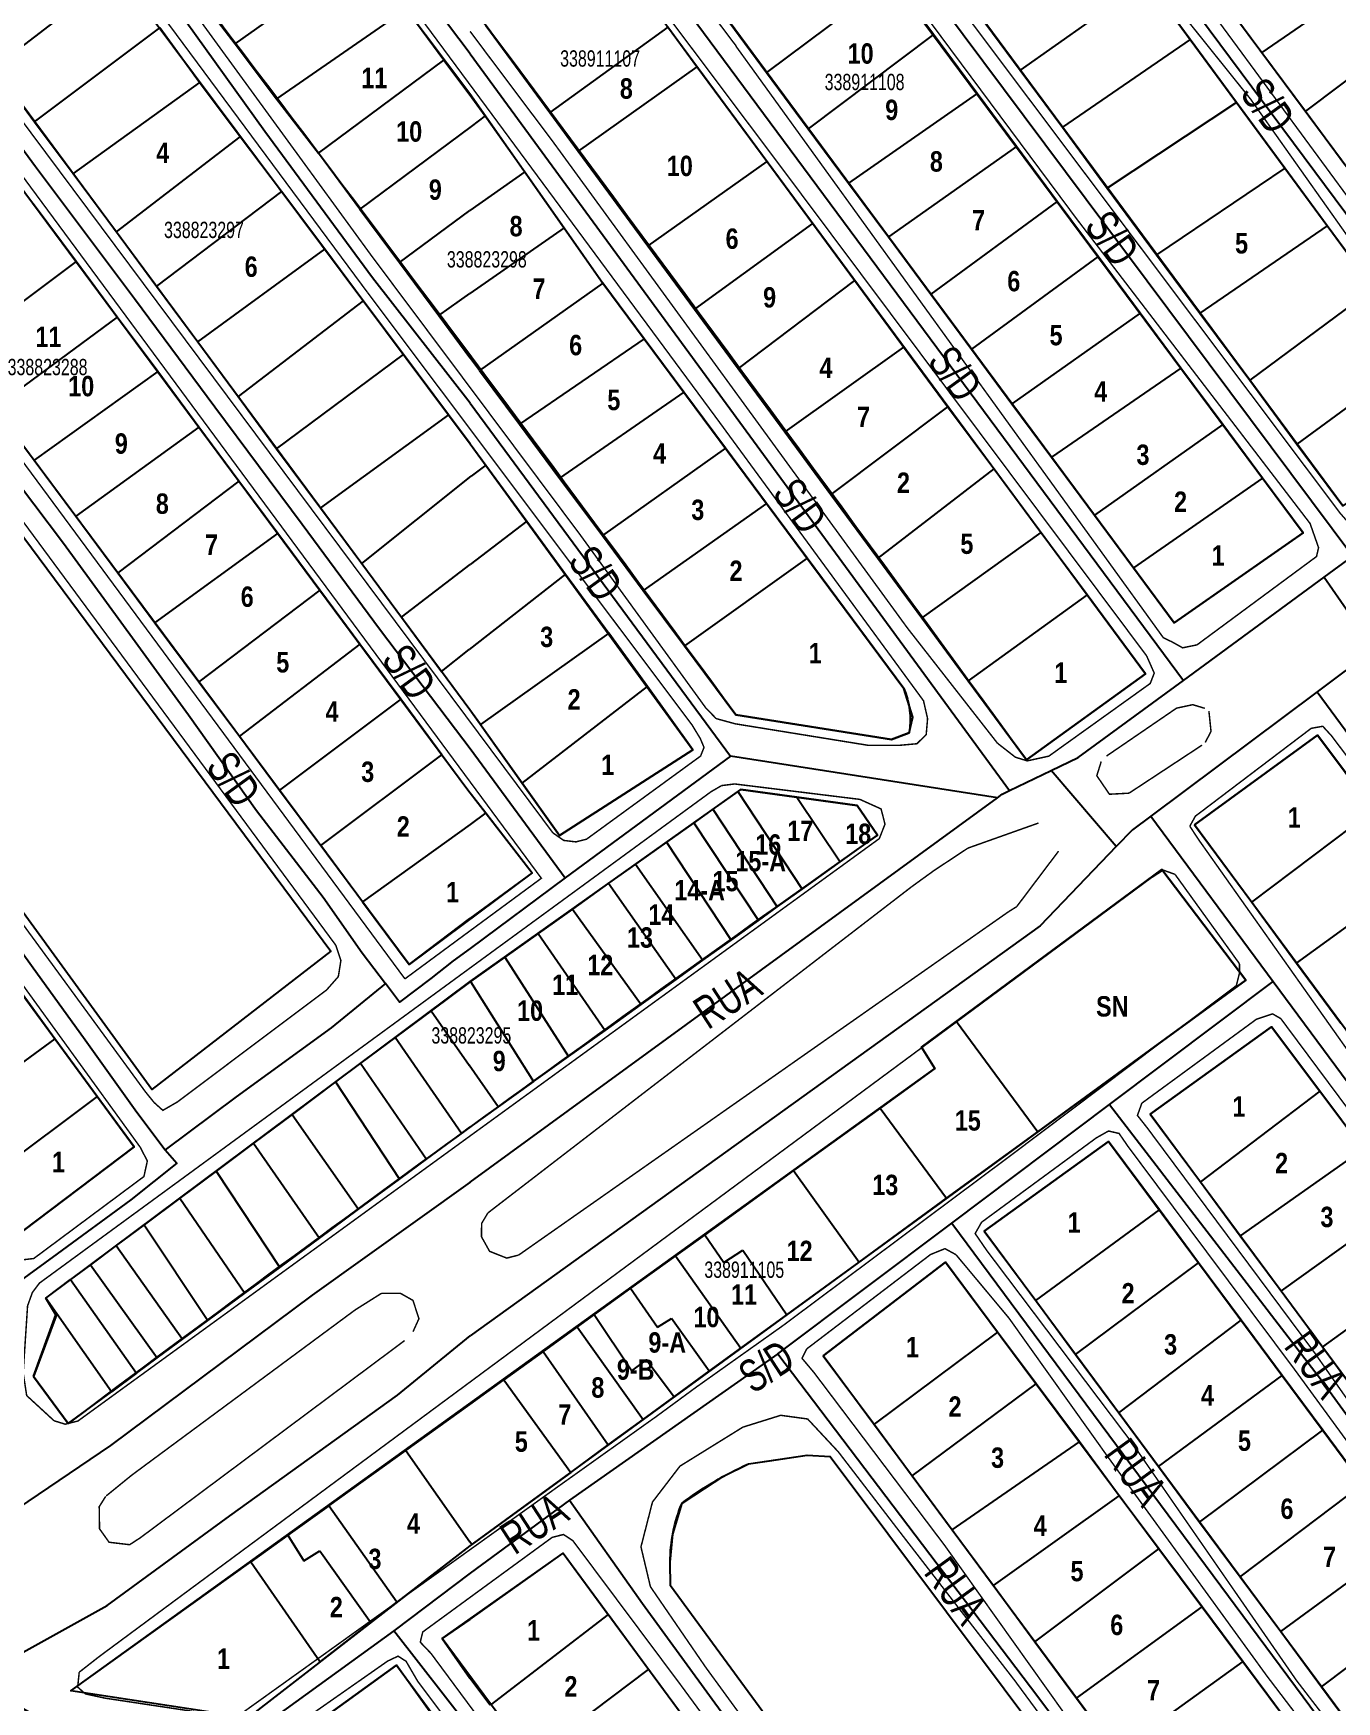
# Model space of a CAD drawing. Extents: x 204256 to 207861, y 4845615 to 4848347.
# Drawn here: x 206901.9 to 207061.7, y 4847656.9 to 4847861.4 of the extents above; entities that cross this region are included whole.
import ezdxf
from ezdxf.enums import TextEntityAlignment as Align

# ---------------------------------------------------------------- set-up
doc = ezdxf.new("R2010")
doc.units = 0
doc.header["$LTSCALE"] = 1.5
doc.header["$MEASUREMENT"] = 0
for name, pattern in [('PHANTOMX2', [5, 2.5, -0.5, 0.5, -0.5, 0.5, -0.5]), ('TRACO_13', [8, 5, -1, 1, -1]), ('TRACO_25', [8, 3, -1, 1, -1, 1, -1])]:
    doc.linetypes.add(name, pattern=pattern)
for name, color, linetype in [('CD-MALHA-LOTES', 40, 'CONTINUOUS'), ('CD_TXT_QUADRA', 7, 'CONTINUOUS'), ('RU-QUADRAS', 210, 'CONTINUOUS'), ('SV-EIXO-RUA-N-PAV', 6, 'CONTINUOUS'), ('SV-EIXO-RUA-PAV', 20, 'CONTINUOUS'), ('SV-RUA-NAO-PAV-S-GUIA-C-GUIA', 7, 'PHANTOMX2'), ('SV-RUA-PAVIM-S-GUIA-C-GUIA', 7, 'CONTINUOUS'), ('SV-TXT-RUA-N-PAV-S-GUIA-C-GUIA', 7, 'CONTINUOUS'), ('SV-TXT-RUA-PAV-S-GUIA-C-GUIA', 7, 'CONTINUOUS'), ('Th_NmrPort', 7, 'CONTINUOUS')]:
    doc.layers.add(name, color=color, linetype=linetype)
doc.styles.add('ARIAL', font='ARIAL.TTF')
doc.styles.get("Standard").update_dxf_attribs({"font": 'swisscbo.ttf'})

msp = doc.modelspace()

# ---------------------------------------------------------------- linework, layer by layer
at = {"layer": 'CD-MALHA-LOTES', "linetype": 'Continuous'}
for p, q in [((206926.66, 4847860.07), (206942.41, 4847871.29)), ((206897.19, 4847857.19), (206912.32, 4847868.79)), ((207067.72, 4847869.51), (207052.49, 4847859.02)), ((206921.59, 4847866.74), (206926.66, 4847860.07)), ((207007.19, 4847868.06), (206991.79, 4847856.59)), ((207012.27, 4847861.22), (207007.19, 4847868.06)), ((207038.4, 4847867.83), (207022.87, 4847856.85)), ((207043.72, 4847860.6), (207038.4, 4847867.83)), ((206947.65, 4847864.33), (206931.75, 4847853.36)), ((206952.26, 4847858.07), (206947.65, 4847864.33)), ((207017.04, 4847864.74), (207022.87, 4847856.85)), ((207047.36, 4847865.95), (207052.49, 4847859.02)), ((206957.4, 4847862.32), (206965.23, 4847851.67)), ((206987.16, 4847862.84), (206991.79, 4847856.59)), ((207072.56, 4847862.95), (207057.84, 4847851.82)), ((206902.07, 4847850.53), (206917.42, 4847862.03)), ((206922.32, 4847855.34), (206917.42, 4847862.03)), ((206979.71, 4847862.12), (206965.23, 4847851.67)), ((206983.27, 4847857.28), (206979.71, 4847862.12)), ((207012.27, 4847861.22), (206996.91, 4847849.68)), ((207017.62, 4847854), (207012.27, 4847861.22)), ((207043.72, 4847860.6), (207028.06, 4847849.85)), ((207049.39, 4847852.9), (207043.72, 4847860.6)), ((206926.66, 4847860.07), (206931.75, 4847853.36)), ((207052.49, 4847859.02), (207057.84, 4847851.82)), ((206897.19, 4847857.19), (206902.07, 4847850.53)), ((206936.88, 4847846.7), (206952.26, 4847858.07)), ((206952.26, 4847858.07), (206955.37, 4847853.94)), ((206983.27, 4847857.28), (206968.71, 4847846.94)), ((206991.84, 4847845.65), (206983.27, 4847857.28)), ((206991.79, 4847856.59), (206996.91, 4847849.68)), ((207022.87, 4847856.85), (207028.06, 4847849.85)), ((206922.32, 4847855.34), (206906.81, 4847844.17)), ((206927.3, 4847848.68), (206922.32, 4847855.34)), ((206931.75, 4847853.36), (206936.88, 4847846.7)), ((206955.37, 4847853.94), (206957.33, 4847851.26)), ((207017.62, 4847854), (207001.85, 4847843.01)), ((207022.44, 4847847.51), (207017.62, 4847854)), ((207049.39, 4847852.9), (207033.57, 4847842.41)), ((207055.32, 4847844.86), (207049.39, 4847852.9)), ((206902.07, 4847850.53), (206906.81, 4847844.17)), ((206957.33, 4847851.26), (206955.59, 4847849.94)), ((206957.33, 4847851.26), (206962.16, 4847844.38)), ((206965.23, 4847851.67), (206968.71, 4847846.94)), ((207057.84, 4847851.82), (207062.68, 4847845.3)), ((206912.12, 4847837.02), (206927.3, 4847848.68)), ((206932.36, 4847841.98), (206927.3, 4847848.68)), ((206955.59, 4847849.94), (206941.97, 4847839.81)), ((206996.91, 4847849.68), (207001.85, 4847843.01)), ((207028.06, 4847849.85), (207033.57, 4847842.41)), ((206941.97, 4847839.81), (206936.88, 4847846.7)), ((206968.71, 4847846.94), (206977.27, 4847835.31)), ((207022.44, 4847847.51), (207006.73, 4847836.42)), ((207027.44, 4847840.77), (207022.44, 4847847.51)), ((206906.81, 4847844.17), (206912.12, 4847837.02)), ((206962.16, 4847844.38), (206955.44, 4847839.65)), ((206962.16, 4847844.38), (206967, 4847837.51)), ((206991.84, 4847845.65), (206977.27, 4847835.31)), ((206997.42, 4847838.07), (206991.84, 4847845.65)), ((207055.32, 4847844.86), (207039.61, 4847834.24)), ((207060.52, 4847837.78), (207055.32, 4847844.86)), ((206932.36, 4847841.98), (206917.03, 4847830.38)), ((206937.66, 4847834.9), (206932.36, 4847841.98)), ((207001.85, 4847843.01), (207006.73, 4847836.42)), ((207033.57, 4847842.41), (207039.61, 4847834.24)), ((206907.18, 4847833.39), (206901.93, 4847840.47)), ((206941.97, 4847839.81), (206946.8, 4847833.3)), ((207027.44, 4847840.77), (207011.93, 4847829.4)), ((207032.44, 4847834.02), (207027.44, 4847840.77)), ((206946.8, 4847833.3), (206955.44, 4847839.65)), ((206997.42, 4847838.07), (206982.96, 4847827.58)), ((207002.57, 4847831.08), (206997.42, 4847838.07)), ((207060.52, 4847837.78), (207044.92, 4847827.08)), ((207066.2, 4847830.08), (207060.52, 4847837.78)), ((206912.12, 4847837.02), (206917.03, 4847830.38)), ((206967, 4847837.51), (206955.44, 4847829.48)), ((206967, 4847837.51), (206971.75, 4847830.74)), ((207006.73, 4847836.42), (207011.93, 4847829.4)), ((206922.08, 4847823.55), (206937.66, 4847834.9)), ((206942.38, 4847828.57), (206937.66, 4847834.9)), ((206977.27, 4847835.31), (206982.96, 4847827.58)), ((207032.44, 4847834.02), (207016.93, 4847822.64)), ((207037.61, 4847827.05), (207032.44, 4847834.02)), ((207039.61, 4847834.24), (207044.92, 4847827.08)), ((206907.18, 4847833.39), (206892.24, 4847822.19)), ((206912.22, 4847826.59), (206907.18, 4847833.39)), ((206946.8, 4847833.3), (206951.64, 4847826.77)), ((206917.03, 4847830.38), (206922.08, 4847823.55)), ((206971.75, 4847830.74), (206956.63, 4847820.04)), ((206976.81, 4847823.92), (206971.75, 4847830.74)), ((207002.57, 4847831.08), (206988.34, 4847820.28)), ((207008.37, 4847823.2), (207002.57, 4847831.08)), ((207066.2, 4847830.08), (207051.02, 4847818.84)), ((206942.38, 4847828.57), (206927.03, 4847816.86)), ((206947.3, 4847822.02), (206942.38, 4847828.57)), ((206951.64, 4847826.77), (206955.44, 4847829.48)), ((206982.96, 4847827.58), (206988.34, 4847820.28)), ((207011.93, 4847829.4), (207016.93, 4847822.64)), ((206912.22, 4847826.59), (206897.21, 4847815.51)), ((206917.18, 4847819.91), (206912.22, 4847826.59)), ((206951.64, 4847826.77), (206955.44, 4847821.64)), ((207037.61, 4847827.05), (207021.87, 4847815.97)), ((207042.59, 4847820.33), (207037.61, 4847827.05)), ((207044.92, 4847827.08), (207051.02, 4847818.84)), ((206922.08, 4847823.55), (206927.03, 4847816.86)), ((206976.81, 4847823.92), (206961.53, 4847813.46)), ((206981.65, 4847817.4), (206976.81, 4847823.92)), ((206931.72, 4847810.42), (206947.3, 4847822.02)), ((206952.83, 4847814.59), (206947.3, 4847822.02)), ((206956.63, 4847820.04), (206955.44, 4847821.64)), ((207008.58, 4847822.91), (206994.05, 4847812.51)), ((207008.58, 4847822.91), (207008.37, 4847823.2)), ((207014, 4847815.59), (207008.58, 4847822.91)), ((207016.93, 4847822.64), (207021.87, 4847815.97)), ((207072.01, 4847822.19), (207056.81, 4847811.02)), ((206917.18, 4847819.91), (206902.02, 4847809.05)), ((206922.24, 4847813.09), (206917.18, 4847819.91)), ((206956.63, 4847820.04), (206961.53, 4847813.46)), ((206988.34, 4847820.28), (206994.05, 4847812.51)), ((207042.59, 4847820.33), (207026.73, 4847809.41)), ((207047.73, 4847813.41), (207042.59, 4847820.33)), ((206981.65, 4847817.4), (206966.44, 4847806.85)), ((206986.76, 4847810.52), (206981.65, 4847817.4)), ((207051.02, 4847818.84), (207056.81, 4847811.02)), ((206897.21, 4847815.51), (206902.02, 4847809.05)), ((206927.03, 4847816.86), (206931.72, 4847810.42)), ((207014, 4847815.59), (206999.7, 4847804.83)), ((207019.65, 4847807.97), (207014, 4847815.59)), ((207021.87, 4847815.97), (207026.73, 4847809.41)), ((206952.83, 4847814.59), (206937.14, 4847803.2)), ((206955.49, 4847811.04), (206952.83, 4847814.59)), ((206961.53, 4847813.46), (206966.44, 4847806.85)), ((207047.73, 4847813.41), (207031.99, 4847802.31)), ((207052.59, 4847806.86), (207047.73, 4847813.41)), ((206922.24, 4847813.09), (206907.13, 4847802.18)), ((206927.13, 4847806.49), (206922.24, 4847813.09)), ((206994.05, 4847812.51), (206999.7, 4847804.83)), ((206931.72, 4847810.42), (206937.14, 4847803.2)), ((206955.49, 4847811.04), (206957.41, 4847808.42)), ((206986.76, 4847810.52), (206971.68, 4847799.81)), ((206991.8, 4847803.73), (206986.76, 4847810.52)), ((207026.73, 4847809.41), (207031.99, 4847802.31)), ((207056.81, 4847811.02), (207062.42, 4847803.44)), ((206902.02, 4847809.05), (206907.13, 4847802.18)), ((206942.18, 4847796.38), (206955.59, 4847807.07)), ((206957.41, 4847808.42), (206955.59, 4847807.07)), ((206957.41, 4847808.42), (206962.43, 4847801.57)), ((207019.65, 4847807.97), (207005.45, 4847797.03)), ((207025.4, 4847800.2), (207019.65, 4847807.97)), ((206927.13, 4847806.49), (206912.29, 4847795.24)), ((206931.89, 4847800.07), (206927.13, 4847806.49)), ((206966.44, 4847806.85), (206971.68, 4847799.81)), ((207052.59, 4847806.86), (207036.77, 4847795.84)), ((207057.58, 4847800.13), (207052.59, 4847806.86)), ((206937.14, 4847803.2), (206942.18, 4847796.38)), ((206991.8, 4847803.73), (206976.68, 4847793.08)), ((206996.78, 4847797.02), (206991.8, 4847803.73)), ((206999.7, 4847804.83), (207005.45, 4847797.03)), ((206907.13, 4847802.18), (206912.29, 4847795.24)), ((206962.43, 4847801.57), (206955.46, 4847796.28)), ((206962.43, 4847801.57), (206967.18, 4847795.09)), ((207031.99, 4847802.31), (207036.77, 4847795.84)), ((206916.84, 4847789.12), (206931.89, 4847800.07)), ((206937.05, 4847793.11), (206931.89, 4847800.07)), ((206971.68, 4847799.81), (206976.68, 4847793.08)), ((207025.4, 4847800.2), (207010.83, 4847789.71)), ((207031.08, 4847792.53), (207025.4, 4847800.2)), ((206996.78, 4847797.02), (206981.73, 4847786.29)), ((207005.45, 4847797.03), (207010.83, 4847789.71)), ((206912.29, 4847795.24), (206916.84, 4847789.12)), ((206942.18, 4847796.38), (206947.04, 4847789.81)), ((206947.04, 4847789.81), (206955.46, 4847796.28)), ((206967.18, 4847795.09), (206955.34, 4847785.85)), ((206967.18, 4847795.09), (206972.49, 4847787.85)), ((206937.05, 4847793.11), (206922.23, 4847781.89)), ((206941.95, 4847786.51), (206937.05, 4847793.11)), ((206976.68, 4847793.08), (206981.73, 4847786.29)), ((207031.08, 4847792.53), (207016.52, 4847781.99)), ((207038.25, 4847782.84), (207031.08, 4847792.53)), ((206916.84, 4847789.12), (206922.23, 4847781.89)), ((206947.04, 4847789.81), (206951.98, 4847783.14)), ((207010.83, 4847789.71), (207016.52, 4847781.99)), ((206972.49, 4847787.85), (206956.74, 4847776.64)), ((206977.2, 4847781.29), (206972.49, 4847787.85)), ((206941.95, 4847786.51), (206927.2, 4847775.21)), ((206946.97, 4847779.75), (206941.95, 4847786.51)), ((206951.98, 4847783.14), (206955.34, 4847785.85)), ((206955.44, 4847778.46), (206951.98, 4847783.14)), ((206922.23, 4847781.89), (206927.2, 4847775.21)), ((206961.87, 4847769.44), (206977.2, 4847781.29)), ((206982.76, 4847773.56), (206977.2, 4847781.29)), ((206946.97, 4847779.75), (206932.11, 4847768.61)), ((206952.02, 4847772.93), (206946.97, 4847779.75)), ((206956.74, 4847776.64), (206955.44, 4847778.46)), ((206956.74, 4847776.64), (206961.87, 4847769.44)), ((206927.2, 4847775.21), (206932.11, 4847768.61)), ((206937.18, 4847761.8), (206952.02, 4847772.93)), ((206952.02, 4847772.93), (206955.21, 4847768.63)), ((206932.11, 4847768.61), (206937.18, 4847761.8)), ((206955.21, 4847768.63), (206957.39, 4847765.81)), ((206988.27, 4847768.44), (206985.22, 4847766.27)), ((206988.27, 4847768.44), (206996.18, 4847756.48)), ((206985.22, 4847766.27), (206982.88, 4847764.6)), ((206985.22, 4847766.27), (206993.11, 4847754.28)), ((206995.53, 4847767.73), (207000.83, 4847759.81)), ((207051.27, 4847754.86), (207066.22, 4847766.13)), ((206955.46, 4847764.41), (206942.28, 4847754.91)), ((206957.39, 4847765.81), (206955.46, 4847764.41)), ((206957.39, 4847765.81), (206963.06, 4847758.47)), ((206982.88, 4847764.6), (206979.52, 4847762.21)), ((206982.88, 4847764.6), (206990.8, 4847752.63)), ((207044.25, 4847764.36), (207051.27, 4847754.86)), ((206979.52, 4847762.21), (206975.75, 4847759.53)), ((206979.52, 4847762.21), (206987.45, 4847750.22)), ((207000.83, 4847759.81), (207005.39, 4847763.08)), ((206942.28, 4847754.91), (206937.18, 4847761.8)), ((206963.06, 4847758.47), (206955.44, 4847752.87)), ((206975.75, 4847759.53), (206972.44, 4847757.18)), ((206975.75, 4847759.53), (206984, 4847747.75)), ((206996.18, 4847756.48), (207000.83, 4847759.81)), ((207056.77, 4847747.41), (207071.96, 4847758.46)), ((206972.44, 4847757.18), (206968.01, 4847754.03)), ((206972.44, 4847757.18), (206980.73, 4847745.41)), ((206993.11, 4847754.28), (206996.18, 4847756.48)), ((206942.28, 4847754.91), (206947.99, 4847747.23)), ((206968.01, 4847754.03), (206963.83, 4847751.05)), ((206968.01, 4847754.03), (206976.45, 4847742.34)), ((206990.8, 4847752.63), (206993.11, 4847754.28)), ((207051.27, 4847754.86), (207056.77, 4847747.41)), ((206947.99, 4847747.23), (206955.44, 4847752.87)), ((206987.45, 4847750.22), (206990.8, 4847752.63)), ((206963.83, 4847751.05), (206959.72, 4847748.13)), ((206963.83, 4847751.05), (206972.01, 4847739.16)), ((206984, 4847747.75), (206987.45, 4847750.22)), ((206959.72, 4847748.13), (206955.51, 4847745.13)), ((206959.72, 4847748.13), (206967.51, 4847735.94)), ((206980.73, 4847745.41), (206984, 4847747.75)), ((207056.77, 4847747.41), (207062.21, 4847740.04)), ((206904.58, 4847738.13), (206899.7, 4847744.82)), ((206955.51, 4847745.13), (206950.68, 4847741.57)), ((206955.51, 4847745.13), (206963.23, 4847732.87)), ((206976.45, 4847742.34), (206980.73, 4847745.41)), ((207025.04, 4847726.72), (207050.56, 4847745.33)), ((206972.01, 4847739.16), (206976.45, 4847742.34)), ((206950.68, 4847741.57), (206946.3, 4847738.3)), ((206950.68, 4847741.57), (206955.35, 4847734.89)), ((207015.07, 4847740.25), (207025.04, 4847726.72)), ((206904.58, 4847738.13), (206889.2, 4847726.86)), ((206909.76, 4847731.06), (206904.58, 4847738.13)), ((206946.3, 4847738.3), (206942.05, 4847735.13)), ((206954.4, 4847726.53), (206946.3, 4847738.3)), ((206967.51, 4847735.94), (206972.01, 4847739.16)), ((206963.23, 4847732.87), (206967.51, 4847735.94)), ((206942.05, 4847735.13), (206938.97, 4847732.83)), ((206942.05, 4847735.13), (206950.13, 4847723.37)), ((206958.92, 4847729.78), (206955.35, 4847734.89)), ((206938.97, 4847732.83), (206933.64, 4847728.85)), ((206938.97, 4847732.83), (206946.8, 4847720.92)), ((206963.23, 4847732.87), (206958.92, 4847729.78)), ((207059.6, 4847731.71), (207044.99, 4847720.57)), ((207064.94, 4847724.61), (207059.6, 4847731.71)), ((206909.76, 4847731.06), (206894.48, 4847719.62)), ((206914.31, 4847724.86), (206909.76, 4847731.06)), ((206958.92, 4847729.78), (206955.44, 4847727.29)), ((207005.72, 4847729.63), (206995.11, 4847721.96)), ((207005.72, 4847729.63), (207013.86, 4847718.57)), ((206933.64, 4847728.85), (206928.91, 4847725.33)), ((206933.64, 4847728.85), (206941.8, 4847717.23)), ((206954.4, 4847726.53), (206955.44, 4847727.29)), ((207038.83, 4847728.89), (207044.99, 4847720.57)), ((206928.91, 4847725.33), (206924.33, 4847721.91)), ((206928.91, 4847725.33), (206937, 4847713.69)), ((206950.13, 4847723.37), (206954.4, 4847726.53)), ((207013.86, 4847718.57), (207025.04, 4847726.72)), ((206899.07, 4847713.34), (206914.31, 4847724.86)), ((206946.8, 4847720.92), (206950.13, 4847723.37)), ((207064.94, 4847724.61), (207049.87, 4847713.97)), ((206924.33, 4847721.91), (206919.89, 4847718.6)), ((206924.33, 4847721.91), (206932.13, 4847710.1)), ((206995.11, 4847721.96), (206984.24, 4847714.11)), ((206995.11, 4847721.96), (207003.14, 4847710.75)), ((206941.8, 4847717.23), (206946.8, 4847720.92)), ((207044.99, 4847720.57), (207049.87, 4847713.97)), ((206919.89, 4847718.6), (206915.51, 4847715.33)), ((206919.89, 4847718.6), (206927.85, 4847706.94)), ((206937, 4847713.69), (206941.8, 4847717.23)), ((207003.14, 4847710.75), (207013.86, 4847718.57)), ((207024.79, 4847706.03), (207039.95, 4847717.14)), ((207044.75, 4847710.67), (207039.95, 4847717.14)), ((207069.9, 4847718), (207054.87, 4847707.21)), ((206915.51, 4847715.33), (206912.08, 4847712.77)), ((206915.51, 4847715.33), (206923.33, 4847703.6)), ((206932.13, 4847710.1), (206937, 4847713.69)), ((206984.24, 4847714.11), (206980.64, 4847711.51)), ((206984.24, 4847714.11), (206986.55, 4847710.71)), ((207018.49, 4847714.55), (207024.79, 4847706.03)), ((207049.87, 4847713.97), (207054.87, 4847707.21)), ((206912.08, 4847712.77), (206908.93, 4847710.42)), ((206912.08, 4847712.77), (206920.23, 4847701.32)), ((206980.64, 4847711.51), (206975.14, 4847707.54)), ((206980.64, 4847711.51), (206988.66, 4847700.19)), ((206986.55, 4847710.71), (206988.9, 4847712.23)), ((206988.9, 4847712.23), (206994.29, 4847704.3)), ((207074.96, 4847711.27), (207059.95, 4847700.35)), ((206908.93, 4847710.42), (206906.5, 4847708.61)), ((206908.93, 4847710.42), (206917.1, 4847699.01)), ((206927.85, 4847706.94), (206932.13, 4847710.1)), ((206994.29, 4847704.3), (207003.14, 4847710.75)), ((207029.68, 4847699.42), (207044.75, 4847710.67)), ((207049.96, 4847703.64), (207044.75, 4847710.67)), ((206903.46, 4847706.34), (206906.5, 4847708.61)), ((206906.5, 4847708.61), (206914.56, 4847697.14)), ((206923.33, 4847703.6), (206927.85, 4847706.94)), ((206975.14, 4847707.54), (206970.67, 4847704.31)), ((207054.87, 4847707.21), (207059.95, 4847700.35)), ((206904.8, 4847704.42), (206903.46, 4847706.34)), ((207024.79, 4847706.03), (207029.68, 4847699.42)), ((206904.8, 4847704.42), (206901.95, 4847696.74)), ((206911.52, 4847694.84), (206904.8, 4847704.42)), ((206920.23, 4847701.32), (206923.33, 4847703.6)), ((206968.6, 4847702.81), (206964.42, 4847699.79)), ((206970.67, 4847704.31), (206968.6, 4847702.81)), ((206968.6, 4847702.81), (206976.66, 4847691.44)), ((206970.67, 4847704.31), (206975.29, 4847697.43)), ((206984.78, 4847697.37), (206980.15, 4847703.85)), ((206988.66, 4847700.19), (206994.29, 4847704.3)), ((207034.97, 4847692.28), (207049.96, 4847703.64)), ((207055, 4847696.85), (207049.96, 4847703.64)), ((206917.1, 4847699.01), (206920.23, 4847701.32)), ((207020.1, 4847702.18), (207004.98, 4847690.89)), ((207024.83, 4847695.82), (207020.1, 4847702.18)), ((206914.56, 4847697.14), (206917.1, 4847699.01)), ((206964.42, 4847699.79), (206959.61, 4847696.31)), ((206964.42, 4847699.79), (206972.4, 4847688.34)), ((206984.78, 4847697.37), (206988.66, 4847700.19)), ((206998.76, 4847699.26), (207004.98, 4847690.89)), ((207029.68, 4847699.42), (207034.97, 4847692.28)), ((207059.95, 4847700.35), (207064.78, 4847693.81)), ((206901.95, 4847696.74), (206906.21, 4847690.98)), ((206914.56, 4847697.14), (206911.52, 4847694.84)), ((206980.46, 4847694.22), (206984.78, 4847697.37)), ((207039.83, 4847685.71), (207055, 4847696.85)), ((207059.97, 4847690.14), (207055, 4847696.85)), ((206906.21, 4847690.98), (206911.52, 4847694.84)), ((206955.44, 4847693.3), (206959.61, 4847696.31)), ((206959.61, 4847696.31), (206967.8, 4847684.98)), ((207009.66, 4847684.57), (207024.83, 4847695.82)), ((207030.14, 4847688.7), (207024.83, 4847695.82)), ((206947.59, 4847687.67), (206955.44, 4847693.3)), ((206976.66, 4847691.44), (206980.46, 4847694.22)), ((206972.4, 4847688.34), (206976.66, 4847691.44)), ((207004.98, 4847690.89), (207009.66, 4847684.57)), ((207034.97, 4847692.28), (207039.83, 4847685.71)), ((207014.56, 4847677.94), (207030.14, 4847688.7)), ((207035.04, 4847682.11), (207030.14, 4847688.7)), ((207044.88, 4847678.89), (207059.97, 4847690.14)), ((207064.87, 4847683.54), (207059.97, 4847690.14)), ((206947.59, 4847687.67), (206955.44, 4847676.47)), ((206967.8, 4847684.98), (206972.4, 4847688.34)), ((206967.8, 4847684.98), (206955.67, 4847676.14)), ((207009.66, 4847684.57), (207014.56, 4847677.94)), ((207039.83, 4847685.71), (207044.88, 4847678.89)), ((207049.86, 4847672.17), (207064.87, 4847683.54)), ((207019.61, 4847671.12), (207035.04, 4847682.11)), ((207039.87, 4847675.62), (207035.04, 4847682.11)), ((207044.88, 4847678.89), (207049.86, 4847672.17)), ((206933.14, 4847677.28), (206928.58, 4847674.01)), ((206933.14, 4847677.28), (206935.11, 4847674.13)), ((206955.67, 4847676.14), (206955.44, 4847676.47)), ((206955.67, 4847676.14), (206955.44, 4847675.97)), ((207014.56, 4847677.94), (207019.61, 4847671.12)), ((207054.84, 4847665.45), (207070.02, 4847676.6)), ((206935.11, 4847674.13), (206937.06, 4847675.34)), ((206937.06, 4847675.34), (206943.3, 4847666.57)), ((206955.44, 4847666.95), (206966.86, 4847675.06)), ((206966.86, 4847675.06), (206972.39, 4847667.55)), ((207024.69, 4847664.21), (207039.87, 4847675.62)), ((207045.18, 4847668.5), (207039.87, 4847675.62)), ((206928.58, 4847674.01), (206937.11, 4847661.77)), ((207049.86, 4847672.17), (207054.84, 4847665.45)), ((207019.61, 4847671.12), (207024.69, 4847664.21)), ((207059.83, 4847658.7), (207074.86, 4847670.08)), ((207029.8, 4847657.31), (207045.18, 4847668.5)), ((207050.17, 4847661.79), (207045.18, 4847668.5)), ((206937.11, 4847661.77), (206943.3, 4847666.57)), ((206972.39, 4847667.55), (206957.91, 4847656.42)), ((206977.35, 4847660.81), (206972.39, 4847667.55)), ((207024.69, 4847664.21), (207029.8, 4847657.31)), ((207054.84, 4847665.45), (207059.83, 4847658.7)), ((206962.78, 4847649.85), (206977.35, 4847660.81)), ((206982.27, 4847654.13), (206977.35, 4847660.81)), ((207050.17, 4847661.79), (207034.71, 4847650.67)), ((207055.01, 4847655.29), (207050.17, 4847661.79)), ((206957.91, 4847656.42), (206955.44, 4847659.75)), ((207059.83, 4847658.7), (207064.87, 4847651.9)), ((207029.8, 4847657.31), (207034.71, 4847650.67))]:
    msp.add_line(p, q, dxfattribs=at)
at = {"layer": 'CD-MALHA-LOTES'}
for points in [[(206849.44, 4847868.72), (206938.41, 4847748.86), (206916.48, 4847731.92), (206828.76, 4847852.52)], [(206996.8, 4847687.09), (206999.6, 4847686.92), (207085.02, 4847572.86), (207062.66, 4847558.25), (206980.03, 4847671.05), (206979.99, 4847673.95), (206980.31, 4847677.41), (206981.45, 4847681.22), (206984.21, 4847682.98), (206986.46, 4847684.45), (206989.57, 4847686.01), (206992.17, 4847686.4)]]:
    msp.add_lwpolyline(points, close=True, dxfattribs=at)
at = {"layer": 'CD-MALHA-LOTES', "linetype": 'Continuous'}
for points in [[(207036.77, 4847795.84), (207041.76, 4847789.11), (207057.58, 4847800.13)], [(207007.12, 4847774.82), (207009.3, 4847775.64), (207009.73, 4847777.56), (207008.62, 4847781.08), (206996.78, 4847797.02)], [(206981.73, 4847786.29), (206988.03, 4847777.82), (207007.12, 4847774.82)], [(207016.52, 4847781.99), (207023.65, 4847772.3), (207038.25, 4847782.84)], [(207066.22, 4847766.13), (207059.34, 4847775.34), (207044.25, 4847764.36)], [(206961.87, 4847769.44), (206966.44, 4847763.03), (206982.76, 4847773.56)], [(206995.53, 4847767.73), (206988.64, 4847768.7), (206988.27, 4847768.44)], [(207005.39, 4847763.08), (207002.89, 4847766.7), (206995.53, 4847767.73)], [(207050.56, 4847745.33), (207040.25, 4847758.86), (207015.07, 4847740.25)], [(207015.07, 4847740.25), (207010.8, 4847737.1), (207012.42, 4847734.47), (207005.72, 4847729.63)], [(207059.6, 4847731.71), (207053.7, 4847739.57), (207038.83, 4847728.89)], [(207039.95, 4847717.14), (207033.71, 4847725.55), (207018.49, 4847714.55)], [(207020.1, 4847702.18), (207013.73, 4847710.73), (206998.76, 4847699.26)], [(206975.14, 4847707.54), (206978.43, 4847702.78)], [(206978.43, 4847702.78), (206980.15, 4847703.85)], [(206975.29, 4847697.43), (206977.08, 4847698.79), (206980.46, 4847694.22)], [(206938.15, 4847680.88), (206947.59, 4847687.67)], [(206938.15, 4847680.88), (206933.14, 4847677.28)], [(206946.5, 4847669.05), (206938.15, 4847680.88)], [(206955.44, 4847675.97), (206946.5, 4847669.05)], [(206937.11, 4847661.77), (206928.23, 4847654.89), (206906.54, 4847658.18), (206928.58, 4847674.01)], [(206943.3, 4847666.57), (206946.5, 4847669.05)], [(206955.44, 4847666.95), (206952.03, 4847664.62), (206955.44, 4847659.75)], [(206952.41, 4847653.01), (206946.45, 4847661.34), (206931.36, 4847650.43), (206937.7, 4847641.89)]]:
    msp.add_lwpolyline(points, dxfattribs=at)
at = {"layer": 'RU-QUADRAS', "color": 6, "linetype": 'Continuous'}
for points in [[(206971.71, 4847967.88), (206986.68, 4847978.73), (207000.73, 4847960.43), (207098.66, 4847827.53), (207083.49, 4847817.26)], [(206951.31, 4847953.65), (206966.78, 4847965.19), (207077.93, 4847814.15), (207062.42, 4847803.44)], [(206930.91, 4847938.93), (206945.98, 4847950.29), (207057.58, 4847800.13), (207041.76, 4847789.11)], [(206872.46, 4847890.61), (206887.72, 4847901.7), (206955.49, 4847811.04), (206982.76, 4847773.56), (206966.44, 4847763.03), (206955.44, 4847778.46)], [(206851.2, 4847877.34), (206866.49, 4847888.25), (206955.21, 4847768.63), (206963.06, 4847758.47), (206947.99, 4847747.23)], [(206828.76, 4847852.52), (206849.44, 4847868.72), (206938.41, 4847748.86), (206916.48, 4847731.92)], [(207044.25, 4847764.36), (207059.34, 4847775.34), (207167.12, 4847631.19), (207151.19, 4847619.59)], [(206906.54, 4847658.18), (207012.42, 4847734.47), (207010.8, 4847737.1), (207040.25, 4847758.86), (207050.56, 4847745.33), (206955.44, 4847675.97), (206928.23, 4847654.89)], [(207038.83, 4847728.89), (207053.7, 4847739.57), (207145.24, 4847617.71), (207129.85, 4847605.85)], [(207018.49, 4847714.55), (207033.71, 4847725.55), (207125.88, 4847601.3), (207110.94, 4847589.67)], [(206998.76, 4847699.26), (207013.73, 4847710.73), (207105.27, 4847587.79), (207089.61, 4847576.47)], [(206952.03, 4847664.62), (206966.86, 4847675.06), (207057.98, 4847551.26), (207043.43, 4847541.06)], [(206931.36, 4847650.43), (206946.45, 4847661.34), (207038.23, 4847536.72), (207023.41, 4847525.02), (206992.74, 4847567.34), (206955.44, 4847617.49)]]:
    msp.add_lwpolyline(points, close=True, dxfattribs=at)
for points in [[(206911.25, 4847924.06), (206925.49, 4847934.37), (206955.44, 4847895.06), (207038.25, 4847782.84), (207023.65, 4847772.3, 0.00406)], [(206890.66, 4847907.26), (206905.93, 4847919.81), (206955.42, 4847853.98), (206971.75, 4847830.74), (207008.62, 4847781.08, -0.138605), (207009.3, 4847775.64), (207007.12, 4847774.82), (206988.03, 4847777.82, 0.006415)], [(206803.84, 4847842.69), (206820.22, 4847853.11), (206914.31, 4847724.86), (206899.07, 4847713.34, 0.003173)], [(206901.95, 4847696.74), (206904.7, 4847704.28), (206903.46, 4847706.34), (206955.49, 4847745.16), (206988.64, 4847768.7), (207002.89, 4847766.7), (207005.39, 4847763.08, 0.006883), (206906.21, 4847690.98)], [(206979.99, 4847673.95, -0.099583), (206981.45, 4847681.22, -0.05391), (206989.57, 4847686.01), (206996.8, 4847687.09), (206999.6, 4847686.92), (207085.02, 4847572.86), (207062.66, 4847558.25), (206980.03, 4847671.05)]]:
    msp.add_lwpolyline(points, format="xyb", close=True, dxfattribs=at)
at = {"layer": 'SV-EIXO-RUA-N-PAV'}
for points in [[(206972.87, 4847960.22), (207083.36, 4847811.71)], [(206955.47, 4847858.84), (206940.33, 4847878.96), (206926.27, 4847897.77), (206915.2, 4847912.8), (206906.3, 4847924.95)], [(206955.47, 4847816.03), (206943.5, 4847831.42), (206930.32, 4847849.35), (206919.42, 4847864.55), (206907.64, 4847880.19), (206896.75, 4847895.48), (206886.15, 4847909.16)], [(206955.47, 4847900.12), (207042.9, 4847782.06)], [(206866.17, 4847893.55), (206870.56, 4847887.22), (206879.52, 4847875.45), (206889.89, 4847861.74), (206902.2, 4847845.04), (206914.32, 4847828.87), (206924.17, 4847815.6), (206934.89, 4847801.19), (206944.38, 4847788.36), (206953.69, 4847776.06), (206955.47, 4847773.72)], [(206847.37, 4847876.93), (206849.96, 4847873.27), (206859.98, 4847860.31), (206869.38, 4847848.13), (206879.87, 4847833.18), (206886.81, 4847823.77), (206894.67, 4847813.36), (206905.62, 4847798.87), (206914.4, 4847786.84), (206920.96, 4847777.83), (206929.28, 4847766.11), (206937.46, 4847755.47), (206942.24, 4847748.68), (206945.09, 4847744.9)], [(206955.47, 4847858.84), (207021.59, 4847768.54)], [(206821.79, 4847857.03), (206824.79, 4847852.8), (206832.22, 4847842.58), (206842.86, 4847827.94), (206850.11, 4847818.14), (206858.74, 4847806.12), (206868.15, 4847793.17), (206875.86, 4847782.53), (206883.11, 4847772.43), (206893.9, 4847757.94), (206901.92, 4847746.83), (206908.08, 4847738.28), (206914.63, 4847729.13), (206918.1, 4847724.53)], [(206955.47, 4847816.03), (206987.38, 4847772.76)], [(207059.29, 4847780.66), (207170.81, 4847629.28)], [(206955.47, 4847773.72), (206967.11, 4847757.85)], [(206987.38, 4847772.76), (206967.11, 4847757.85), (206955.47, 4847749.19)], [(207038.89, 4847765.41), (207053.89, 4847745.14), (207150.48, 4847614.65)], [(206955.47, 4847749.19), (206953.39, 4847747.66), (206950.67, 4847745.51), (206946.82, 4847742.6), (206945.09, 4847744.9), (206938.43, 4847739.47), (206926.8, 4847731.02), (206918.1, 4847724.53), (206919.52, 4847722.86), (206913.88, 4847718.39), (206904.86, 4847711.75), (206899.87, 4847708.13), (206898.85, 4847702.97), (206898.46, 4847694.26), (206898.72, 4847679.68)], [(207014.53, 4847715.54), (207110.59, 4847585.97)], [(206993.2, 4847699.49), (206967.66, 4847681.57), (206955.47, 4847672.64)], [(206993.2, 4847699.49), (207025.04, 4847657.51), (207089.82, 4847570.87)], [(207059.8, 4847696.29), (207080.12, 4847668.37), (207130.3, 4847600.2)], [(206967.66, 4847681.57), (206976.59, 4847668.9), (207063.02, 4847550.24)], [(206955.47, 4847672.64), (206946.11, 4847665.56), (206930.12, 4847653.95), (206926.5, 4847651.27), (206922.18, 4847651.5), (206914.82, 4847652.09), (206908.16, 4847653.25), (206903.61, 4847654.3), (206899.7, 4847656.56), (206895.52, 4847660.07)], [(206955.47, 4847653.53), (206946.11, 4847665.56)]]:
    msp.add_lwpolyline(points, dxfattribs=at)
at = {"layer": 'SV-EIXO-RUA-PAV'}
for points in [[(206955.47, 4847942.16), (207063.65, 4847797.27)], [(206955.47, 4847720.54), (207020.09, 4847767.66), (207020.69, 4847768.1), (207021.59, 4847768.54), (207026.69, 4847771), (207030.01, 4847772.61), (207042.9, 4847782.06), (207060.15, 4847794.7), (207063.65, 4847797.27), (207083.36, 4847811.71), (207103.68, 4847826.6), (207124.01, 4847841.49), (207138.52, 4847852.12), (207144.06, 4847856.18), (207146.05, 4847857.63), (207163.83, 4847870.65), (207179.12, 4847881.85), (207186.34, 4847883.83), (207193.03, 4847885.67)], [(207193.03, 4847885.67), (207185.08, 4847875.51), (207144.44, 4847844.77), (207139.09, 4847840.72), (207119.34, 4847825.77), (207099.3, 4847810.62), (207090.36, 4847803.85), (207079.49, 4847795.74), (207066.29, 4847785.88), (207059.29, 4847780.66), (207038.89, 4847765.41), (207036.65, 4847763.75), (207034.67, 4847761.69), (207025.35, 4847751.98), (206955.47, 4847701.72)], [(207060.15, 4847794.7), (207066.29, 4847785.88)], [(207020.09, 4847767.66), (206987.38, 4847772.76)], [(207034.67, 4847761.69), (207026.69, 4847771)], [(206993.2, 4847699.49), (207014.53, 4847715.54), (207033.84, 4847730.06), (207053.89, 4847745.14)], [(207033.84, 4847730.06), (207059.8, 4847696.29)], [(206955.47, 4847720.54), (206936.12, 4847706.69), (206911.38, 4847688.27), (206898.72, 4847679.68), (206896.33, 4847670.75), (206888.34, 4847664.95), (206875.56, 4847655.93), (206853.12, 4847639.24), (206827.59, 4847620.55), (206801.34, 4847601.89), (206795.79, 4847597.75), (206784.52, 4847589.5), (206776.43, 4847583.7), (206740.19, 4847556.29)], [(206743.39, 4847549.51), (206768.28, 4847566.92), (206775.89, 4847571.75), (206790.71, 4847582.13), (206803.94, 4847592.62), (206809.8, 4847596.75), (206820.03, 4847604.49), (206830.95, 4847612.72), (206836.53, 4847617.56), (206850.04, 4847627.99), (206869.68, 4847642.37), (206881.7, 4847651.26), (206890.97, 4847657.53), (206895.52, 4847660.07), (206910.97, 4847668.67), (206926.04, 4847679.66), (206946.59, 4847694.42), (206955.47, 4847701.72)]]:
    msp.add_lwpolyline(points, dxfattribs=at)
at = {"layer": 'SV-RUA-NAO-PAV-S-GUIA-C-GUIA', "linetype": 'TRACO_13', "const_width": 0.18, "flags": 128}
for points in [[(207079.25, 4847813.99), (207078.31, 4847815.13), (207072.03, 4847823.77), (207051.14, 4847853.29), (207045.9, 4847859.82), (207039.81, 4847867.41), (206985.61, 4847940.52), (206970.72, 4847960.22)], [(207080.94, 4847816.97), (207049.4, 4847859.86), (207047.91, 4847861.88), (207003.01, 4847922.75), (206975.04, 4847960.22)], [(206907.3, 4847920.51), (206908.65, 4847918.74), (206910.93, 4847915.43), (206947.54, 4847865.77), (206952.62, 4847858.9), (206955.47, 4847855.05)], [(206955.47, 4847817.95), (206943.38, 4847834.11), (206925.51, 4847858.64), (206896.29, 4847898.8), (206889.26, 4847907.81)], [(206887.12, 4847904.89), (206896.13, 4847892.71), (206921.41, 4847858.6), (206942.86, 4847829.65)], [(207041.49, 4847786.78), (207040.44, 4847787.28), (206988.44, 4847859.26), (206988.09, 4847859.74), (206988.06, 4847859.84), (206955.47, 4847903)], [(207038.39, 4847785.06), (206993.82, 4847844.66), (206982.9, 4847859.2), (206955.47, 4847895.73)], [(206955.47, 4847776.98), (206895.22, 4847857.8), (206894.83, 4847858.34), (206869.76, 4847891.97)], [(206866.82, 4847889.59), (206889.95, 4847858.28), (206895.2, 4847851.19), (206955.46, 4847769.63)], [(206947.48, 4847745.47), (206895.07, 4847816.42), (206864.34, 4847858.02), (206849.91, 4847877.55)], [(206939, 4847749.6), (206895.04, 4847809.16), (206859.02, 4847857.96), (206849.37, 4847871.03)], [(207020.1, 4847774.36), (207009.07, 4847788.47), (206965.62, 4847848.09), (206957.46, 4847858.95), (206955.47, 4847861.61)], [(206821.12, 4847854.18), (206823.66, 4847851.09), (206894.83, 4847752.75), (206915.03, 4847724.84)], [(207008.03, 4847774.09), (207010.23, 4847774.29), (207011.37, 4847775.41), (207011.54, 4847777.37), (207011.04, 4847779.56), (206985.71, 4847814.14), (206955.47, 4847855.05)], [(206826.58, 4847853.46), (206894.86, 4847760.09), (206915.67, 4847731.63), (206916.74, 4847730.31)], [(206942.86, 4847829.65), (206955.47, 4847812.85)], [(207043.68, 4847764.18), (207044.79, 4847762.49), (207072.75, 4847722.96), (207092.6, 4847696.47), (207094.35, 4847693.53), (207116.61, 4847662.86), (207139.26, 4847632.92), (207148.15, 4847620.67), (207150.41, 4847619.13), (207152.91, 4847618.7), (207155.3, 4847619.95), (207165.86, 4847627.84), (207167.35, 4847630.8), (207167.57, 4847632.49), (207166.42, 4847634.33), (207125.8, 4847688.45), (207098.01, 4847725.54), (207070.48, 4847762.76), (207061.05, 4847775.26), (207059.98, 4847776.43)], [(207041.87, 4847758.28), (207049.76, 4847747.33)], [(207058.92, 4847699.71), (207069.86, 4847684.12), (207089.53, 4847657.76), (207113.88, 4847625.57), (207127.99, 4847605.78), (207129.62, 4847604.07), (207131.49, 4847604.22), (207133.29, 4847605.64), (207144.45, 4847613.28), (207146.22, 4847614.5), (207146.89, 4847615.92), (207146.04, 4847617.91), (207114.46, 4847660.5), (207090.31, 4847693.06), (207065.55, 4847726.19), (207054.83, 4847740.6)], [(207018.16, 4847715.64), (207017.37, 4847714.25), (207018.79, 4847712.18), (207036.58, 4847688.61), (207056.76, 4847659.46), (207078.13, 4847631.7), (207093.82, 4847610.12), (207106.72, 4847593.41), (207109.95, 4847589.51), (207111.28, 4847589.31), (207113.33, 4847589.93), (207125.4, 4847599.59), (207126.65, 4847600.33), (207126.87, 4847601.63), (207125.9, 4847603.4), (207098.38, 4847641.18), (207072.95, 4847675.11), (207056.43, 4847697.71)], [(207015.02, 4847711.66), (207021.51, 4847703.89), (207033.41, 4847687.19), (207053.14, 4847660), (207074.43, 4847632.07), (207094.35, 4847605.29), (207106.86, 4847588.41), (207106.96, 4847586.1), (207104.69, 4847583.86), (207101.42, 4847581.34), (207093.56, 4847575.69), (207090.64, 4847574.32), (207088.87, 4847574.55), (207086.51, 4847577.18), (207076.49, 4847590.5), (207062.28, 4847608.97), (207046.85, 4847630.7), (207031.14, 4847651.44), (207013.62, 4847676.04), (206997.61, 4847697.22), (206996.15, 4847698.96), (206996.73, 4847700.11)], [(206993.87, 4847703.01), (206983.14, 4847695.39), (206978.34, 4847691.86), (206966.17, 4847683.18), (206955.46, 4847675.5)], [(206955.46, 4847656.32), (206979.18, 4847624.31), (207005.04, 4847588.54), (207024.11, 4847563.74), (207040.83, 4847540.17), (207042.38, 4847538.23), (207045.68, 4847538.98), (207049.1, 4847542.04), (207057.55, 4847549.06), (207059.7, 4847550.77), (207059.67, 4847552.19), (207031.43, 4847590.18), (207003.97, 4847628.04), (206981.21, 4847659.01), (206968.06, 4847676.61), (206966.91, 4847677.36), (206965.53, 4847677.01), (206955.46, 4847669.65)], [(206955.46, 4847669.65), (206949.66, 4847665.41), (206949.36, 4847664.16), (206950.67, 4847662.79), (206955.46, 4847656.32)], [(206955.46, 4847650.8), (206949.02, 4847659.41), (206947.62, 4847661.82), (206946.64, 4847662.45), (206945.37, 4847661.85), (206929.22, 4847650.55), (206929.03, 4847649.25), (206930.5, 4847647.49), (206955.46, 4847616.07)]]:
    msp.add_lwpolyline(points, dxfattribs=at)
at = {"layer": 'SV-RUA-NAO-PAV-S-GUIA-C-GUIA', "linetype": 'TRACO_25', "const_width": 0.18, "flags": 128}
for points in [[(206955.47, 4847817.95), (206968.96, 4847799.9), (206984.35, 4847778.69), (206985.63, 4847777.37)], [(206955.47, 4847812.85), (206982.68, 4847776.58), (206983.68, 4847774.93), (206984.14, 4847773.84), (206983.72, 4847772.78), (206969.74, 4847762.59), (206968.44, 4847762.26), (206966.94, 4847762.44), (206965.61, 4847763.37), (206955.47, 4847776.98)], [(206955.46, 4847769.63), (206964.2, 4847757.8), (206955.46, 4847751.36)], [(206955.46, 4847746.8), (206985, 4847768.41), (206986.29, 4847769.16)], [(206904.48, 4847691.3), (206901.12, 4847694.39), (206900.69, 4847697.17), (206901.23, 4847705.39), (206901.82, 4847707.03), (206902.69, 4847708.18), (206955.46, 4847746.8)], [(207040.36, 4847634.84), (207022.22, 4847659.46), (207008.44, 4847677.28), (207000.6, 4847687.49), (206996.84, 4847691.52), (206993.54, 4847691.97), (206988.9, 4847690.52), (206981.19, 4847685.74), (206977.82, 4847681.34), (206976.41, 4847675.84), (206977.57, 4847670.96), (206984.31, 4847661.13), (207014.5, 4847619.68)], [(206955.46, 4847675.5), (206927.39, 4847655.38), (206926.32, 4847655.15), (206925.02, 4847655.15), (206910.72, 4847657.3), (206908.32, 4847657.82), (206907.37, 4847658.66), (206907.56, 4847660.48)]]:
    msp.add_lwpolyline(points, dxfattribs=at)
at = {"layer": 'SV-RUA-PAVIM-S-GUIA-C-GUIA', "linetype": 'Continuous', "const_width": 0.18, "flags": 128}
for points in [[(206955.47, 4847945.37), (206998.61, 4847887.1), (207019.29, 4847859.56), (207062.1, 4847802.56), (207063.23, 4847801.27), (207064.15, 4847801.02), (207065.05, 4847801.39), (207079.03, 4847811.77), (207079.57, 4847812.87), (207079.25, 4847813.99)], [(207041.49, 4847786.78), (207042.8, 4847786.05), (207044.56, 4847786.41), (207059.21, 4847797.24), (207059.46, 4847798.33), (207058.42, 4847801.29), (207029.77, 4847838.68), (207014.28, 4847859.51), (206983.16, 4847901.36), (206955.47, 4847938.11)], [(207020.1, 4847774.36), (207022.3, 4847772.64), (207023.75, 4847772.19), (207026.4, 4847772.77), (207038.83, 4847781.68), (207039.32, 4847782.95), (207038.39, 4847785.06)], [(206985.63, 4847777.37), (206987.98, 4847776.73), (207004.3, 4847774.09), (207008.03, 4847774.09)], [(207043.68, 4847764.18), (207044.36, 4847765.41), (207058.56, 4847776.18), (207059.98, 4847776.43), (207061.05, 4847775.26)], [(206986.29, 4847769.16), (206987.89, 4847769.36), (207003.24, 4847767.47)], [(206955.46, 4847726.21), (207005.62, 4847762.66), (207006.32, 4847764.43), (207005.84, 4847766.3), (207003.24, 4847767.47)], [(206955.46, 4847696.05), (207038.85, 4847757.78), (207040.42, 4847758.8), (207041.87, 4847758.28)], [(206947.48, 4847745.47), (206955.46, 4847751.36)], [(206939, 4847749.6), (206939.63, 4847747.71), (206939.32, 4847745.75), (206937.89, 4847744.12), (206919.59, 4847730.38), (206917.81, 4847729.35), (206916.74, 4847730.31)], [(207049.76, 4847747.33), (207049.79, 4847746.26), (207049.38, 4847744.64), (207021.5, 4847723.65), (206993.87, 4847703.01)], [(207054.83, 4847740.6), (207053.82, 4847741.18), (207051.83, 4847740.51), (207037.8, 4847730.23), (207037.26, 4847728.73), (207038.51, 4847727.14), (207058.92, 4847699.71)], [(206904.48, 4847691.3), (206905.85, 4847690.88), (206907.4, 4847691.27), (206955.46, 4847726.21)], [(207018.16, 4847715.64), (207032.21, 4847725.97), (207033.71, 4847726.82), (207035.01, 4847726.52), (207036.09, 4847724.95), (207046.29, 4847711.28), (207056.43, 4847697.71)], [(206915.03, 4847724.84), (206915.91, 4847723.15), (206915.49, 4847721.24), (206901.99, 4847711.19), (206899.99, 4847710.96)], [(207015.02, 4847711.66), (207013.67, 4847712.4), (207011.9, 4847711.68), (206996.73, 4847700.11)], [(206907.56, 4847660.48), (206910.01, 4847662.4), (206955.46, 4847696.05)]]:
    msp.add_lwpolyline(points, dxfattribs=at)
at = {"layer": 'SV-RUA-PAVIM-S-GUIA-C-GUIA', "const_width": 0.18}
for points in [[(207033.47, 4847772.78), (207042.05, 4847778.65)], [(207042.05, 4847778.65), (207044.04, 4847779.08), (207045.52, 4847778.63)], [(207046.02, 4847778.3), (207046.28, 4847775.8), (207045.57, 4847774.45)], [(207045.18, 4847774.12), (207036.23, 4847768.23)], [(207036.23, 4847768.23), (207033.83, 4847768.1), (207032.28, 4847770.37), (207032.82, 4847772.1)], [(207025.13, 4847764.57), (207016.49, 4847761.5)], [(207016.49, 4847761.5), (207012.33, 4847758.75)], [(207022.46, 4847754.32), (207027.59, 4847761.12)], [(207012.33, 4847758.75), (207009.58, 4847756.76)], [(207009.58, 4847756.76), (206957.65, 4847716.78)], [(207021.46, 4847753.7), (207022.46, 4847754.32)], [(206961.43, 4847711.62), (207021.46, 4847753.7)], [(206957.65, 4847716.78), (206956.88, 4847715.49), (206956.86, 4847713.86), (206957.86, 4847712.07), (206959.96, 4847711.24), (206961.42, 4847711.61)], [(206941.41, 4847704.91), (206944.6, 4847706.92)], [(206944.6, 4847706.92), (206946.94, 4847706.92), (206948.46, 4847706.06), (206949.2, 4847703.82), (206948.47, 4847702.22)], [(206940.5, 4847704.24), (206941.41, 4847704.91)], [(206913.99, 4847684.63), (206940.5, 4847704.24)], [(206947.44, 4847701.13), (206944.52, 4847698.95)], [(206944.52, 4847698.95), (206915.05, 4847676.96)], [(206910.87, 4847682.09), (206913.99, 4847684.63)], [(206915.05, 4847676.96), (206913.74, 4847676.11), (206911.22, 4847676.41), (206910.05, 4847678.05), (206910.01, 4847680.77), (206910.81, 4847682.04)]]:
    msp.add_lwpolyline(points, dxfattribs=at)

# ---------------------------------------------------------------- texts
at = {"layer": 'CD_TXT_QUADRA', "linetype": 'Continuous', "style": 'ARIAL', "width": 0.7}
for s, p in [('338911107', (206971.4, 4847858.29)), ('338911108', (207003.82, 4847855.41)), ('338823297', (206922.85, 4847837.28)), ('338823298', (206957.52, 4847833.67)), ('338823288', (206903.68, 4847820.47)), ('338823295', (206955.62, 4847738.54)), ('338911105', (206989.07, 4847709.82))]:
    msp.add_text(s, height=2, dxfattribs=at).set_placement(p, align=Align.MIDDLE)
at = {"layer": 'SV-TXT-RUA-N-PAV-S-GUIA-C-GUIA', "style": 'ARIAL', "width": 0.7}
for s, rotation, p in [('S/D', 306, (207049.72, 4847853.96)), ('S/D', 306, (207011.39, 4847821.11)), ('S/D', 306, (206992.39, 4847804.91)), ('S/D', 33, (206990.14, 4847694.53)), ('RUA', 306, (207055.1, 4847700.4)), ('RUA', 306, (207033.03, 4847687.16)), ('RUA', 33, (206960.93, 4847674.77)), ('RUA', 306, (207010.96, 4847672.66))]:
    msp.add_text(s, height=4, rotation=rotation, dxfattribs=at).set_placement(p)
at = {"layer": 'SV-TXT-RUA-PAV-S-GUIA-C-GUIA', "style": 'ARIAL', "width": 0.7}
for s, rotation, p in [('S/D', 306, (207030.65, 4847837.7)), ('S/D', 306, (206967.34, 4847796.63)), ('S/D', 306, (206944.48, 4847784.55)), ('S/D', 306, (206922.96, 4847771.41)), ('RUA', 33, (206984.63, 4847739.17))]:
    msp.add_text(s, height=4, rotation=rotation, dxfattribs=at).set_placement(p)
at = {"layer": 'Th_NmrPort', "color": 1}
for s, p in [('10', (207001.74, 4847858.9)), ('11', (206942.13, 4847855.9)), ('8', (206973.82, 4847854.61)), ('9', (207006.35, 4847851.99)), ('10', (206946.41, 4847849.34)), ('4', (206917, 4847846.74)), ('10', (206979.58, 4847845.12)), ('8', (207011.82, 4847845.67)), ('9', (206950.41, 4847842.21)), ('8', (206960.31, 4847837.74)), ('7', (207017, 4847838.48)), ('6', (206986.78, 4847836.2)), ('5', (207049.23, 4847835.63)), ('6', (206927.84, 4847832.77)), ('6', (207021.31, 4847831)), ('7', (206963.12, 4847830.07)), ('9', (206991.38, 4847829.01)), ('11', (206902.19, 4847824.17)), ('5', (207026.49, 4847824.38)), ('6', (206967.61, 4847823.16)), ('4', (206998.29, 4847820.38)), ('10', (206906.21, 4847818.13)), ('5', (206972.29, 4847816.43)), ('4', (207031.96, 4847817.48)), ('7', (207002.89, 4847814.35)), ('9', (206911.92, 4847811.09)), ('4', (206977.9, 4847809.88)), ('3', (207037.14, 4847809.72)), ('2', (207007.79, 4847806.29)), ('8', (206916.95, 4847803.72)), ('2', (207041.75, 4847803.96)), ('3', (206982.58, 4847802.97)), ('7', (206922.99, 4847798.69)), ('5', (207015.56, 4847798.81)), ('1', (207046.35, 4847797.35)), ('2', (206987.26, 4847795.49)), ('6', (206927.35, 4847792.32)), ('3', (206964.06, 4847787.39)), ('1', (206996.98, 4847785.4)), ('5', (206931.71, 4847784.27)), ('1', (207027.07, 4847783)), ('2', (206967.42, 4847779.73)), ('4', (206937.76, 4847778.24)), ('1', (206971.54, 4847771.69)), ('3', (206942.12, 4847770.86)), ('1', (207055.68, 4847765.25)), ('2', (206946.48, 4847764.15)), ('17', (206994.34, 4847763.62)), ('18', (207001.45, 4847763.25)), ('16', (206990.42, 4847761.94)), ('15-A', (206987.98, 4847759.89)), ('15', (206985.18, 4847757.46)), ('1', (206952.52, 4847756.11)), ('14-A', (206980.5, 4847756.33)), ('14', (206977.32, 4847753.34)), ('13', (206974.7, 4847750.54)), ('12', (206969.84, 4847747.17)), ('11', (206965.53, 4847744.74)), ('10', (206961.23, 4847741.57)), ('SN', (207032.19, 4847742.1)), ('9', (206958.24, 4847735.4)), ('15', (207014.88, 4847728.12)), ('1', (207048.91, 4847729.84)), ('1', (206904.22, 4847723.02)), ('2', (207054.13, 4847722.89)), ('13', (207004.76, 4847720.21)), ('3', (207059.69, 4847716.29)), ('1', (207028.71, 4847715.62)), ('12', (206994.26, 4847712.12)), ('11', (206987.45, 4847706.78)), ('2', (207035.32, 4847706.93)), ('10', (206982.85, 4847704.02)), ('9-A', (206977.32, 4847700.9)), ('1', (207008.89, 4847700.34)), ('3', (207040.53, 4847700.67)), ('9-B', (206973.46, 4847697.58)), ('8', (206970.33, 4847695.38)), ('4', (207045.05, 4847694.42)), ('7', (206966.28, 4847692.07)), ('2', (207014.1, 4847693.04)), ('5', (206960.95, 4847688.75)), ('5', (207049.58, 4847688.86)), ('3', (207019.32, 4847686.78)), ('6', (207054.79, 4847680.52)), ('4', (206947.74, 4847678.71)), ('4', (207024.54, 4847678.44)), ('3', (206943.01, 4847674.37)), ('5', (207029.06, 4847672.88)), ('7', (207060.01, 4847674.61)), ('2', (206938.27, 4847668.46)), ('1', (206962.45, 4847665.61)), ('6', (207033.93, 4847666.28)), ('1', (206924.45, 4847662.14)), ('2', (206967.03, 4847658.75)), ('7', (207038.45, 4847658.29))]:
    msp.add_text(s, height=2.5, dxfattribs=at).set_placement(p, align=Align.MIDDLE_LEFT)

doc.saveas('drawing.dxf')
